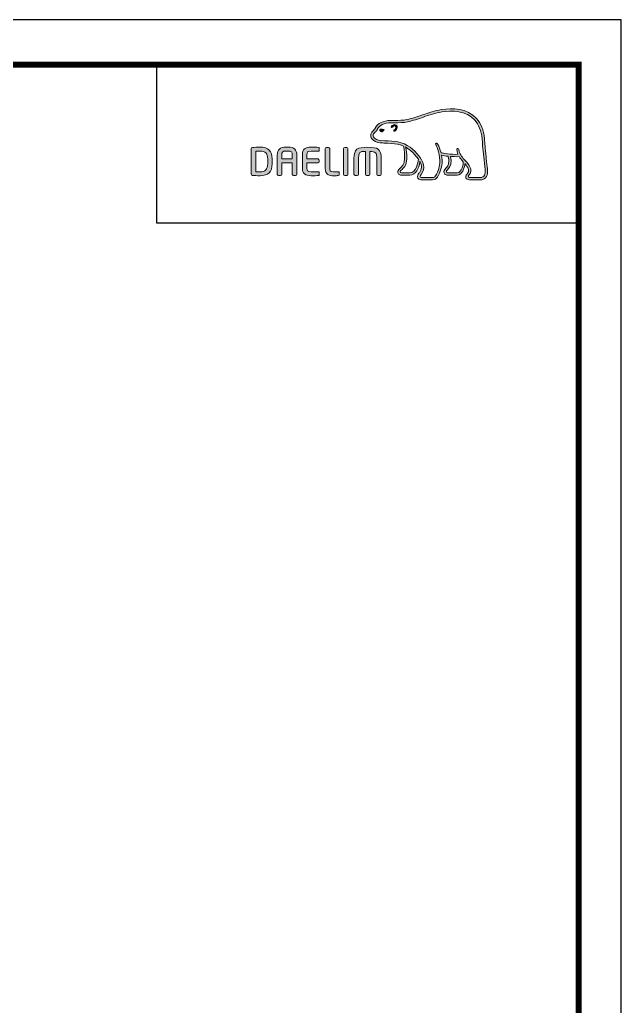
# Model space of a CAD drawing. Extents: x 1350 to 2592, y -2 to 907.
# Drawn here: x 2308.8 to 2591.7, y 443 to 907.5 of the extents above; entities that cross this region are included whole.
import ezdxf

# ---------------------------------------------------------------- set-up
doc = ezdxf.new("R2010")
doc.units = 0
doc.header["$LTSCALE"] = 10
doc.header["$MEASUREMENT"] = 0
doc.layers.get('0').update_dxf_attribs({"linetype": 'CONTINUOUS'})
doc.layers.add('레이어 1', color=7, linetype='CONTINUOUS', lineweight=0)

msp = doc.modelspace()

# ---------------------------------------------------------------- hatches: boundary and pattern name
at = {"layer": '레이어 1'}
h = msp.add_hatch(color=5, dxfattribs=at)
h.dxf.hatch_style = 1
edge = h.paths.add_edge_path(flags=16)
edge.add_spline(control_points=[(2527.07, 833.8), (2526.53, 833.21), (2525.85, 833.2), (2525.82, 833.2), (2525.82, 833.2), (2520.38, 833.2), (2520.38, 833.2), (2520.18, 833.2), (2520.03, 833.25), (2519.93, 833.35), (2519.84, 833.43), (2519.8, 833.55), (2519.8, 833.7), (2519.8, 834.01), (2520.03, 834.29), (2520.27, 834.59), (2520.49, 834.88), (2520.7, 835.15), (2520.81, 835.48), (2521.11, 836.28), (2521.08, 837.13), (2520.73, 837.89), (2520.08, 839.25), (2519.13, 840.32), (2518.21, 841.36), (2518.21, 841.36), (2517.89, 841.7), (2517.89, 841.7), (2516.69, 843.04), (2515.45, 844.43), (2515.35, 846.3), (2515.33, 846.68), (2515.16, 846.9), (2514.92, 846.89), (2514.92, 846.89), (2514.57, 846.72), (2514.56, 846.72), (2514.46, 846.62), (2514.41, 846.46), (2514.41, 846.28), (2514.41, 846.28), (2514.41, 846.22), (2514.41, 846.22), (2514.46, 845.54), (2514.62, 844.87), (2514.91, 844.18), (2514.91, 844.18), (2514.94, 844.11), (2514.94, 844.11), (2514.94, 844.11), (2514.86, 844.11), (2514.86, 844.11), (2511.37, 843.97), (2507.94, 844.63), (2506.94, 844.87), (2506.32, 847.37), (2505.31, 849.03), (2505.26, 849.1), (2505.19, 849.23), (2505.06, 849.33), (2504.94, 849.36), (2504.94, 849.36), (2504.65, 849.32), (2504.61, 849.31), (2504.59, 849.28), (2504.53, 849.21), (2504.42, 849.05), (2504.42, 849.05), (2504.41, 848.93), (2504.41, 848.93), (2504.41, 848.93), (2504.5, 848.6), (2504.5, 848.6), (2504.58, 848.47), (2506.37, 845.33), (2506.37, 841.17), (2506.37, 838.6), (2505.69, 836.18), (2504.36, 833.97), (2504.05, 833.44), (2503.63, 833.2), (2503, 833.2), (2503, 833.2), (2497.64, 833.2), (2497.64, 833.2), (2497.46, 833.2), (2497.09, 833.33), (2497.09, 833.71), (2497.09, 833.93), (2497.29, 834.28), (2497.62, 834.65), (2499.85, 837.14), (2498.56, 841.03), (2496.42, 843.59), (2494.35, 846.06), (2490.97, 849.17), (2486.63, 849.94), (2485.09, 850.21), (2482.57, 850.36), (2480.52, 850.48), (2480.52, 850.48), (2478.46, 850.6), (2478.46, 850.6), (2477.4, 850.68), (2475.65, 851.33), (2475.12, 852.34), (2474.89, 852.76), (2474.92, 853.18), (2475.2, 853.67), (2475.38, 853.97), (2475.62, 854.22), (2475.93, 854.53), (2476.27, 854.87), (2476.62, 855.22), (2476.89, 855.69), (2476.89, 855.69), (2476.97, 855.84), (2476.97, 855.84), (2478, 857.82), (2480.14, 858.87), (2483.31, 858.95), (2483.31, 858.95), (2485.1, 858.97), (2485.1, 858.97), (2487.07, 858.98), (2489.3, 858.99), (2491.14, 859.39), (2493.71, 859.94), (2496.29, 860.82), (2498.57, 861.6), (2498.57, 861.6), (2498.65, 861.62), (2498.65, 861.62), (2501.47, 862.59), (2504.38, 863.59), (2507.36, 864.07), (2512.13, 864.86), (2518.69, 864.83), (2522.81, 860.21), (2524.71, 858.07), (2525.89, 855.12), (2526.29, 851.45), (2526.29, 851.45), (2526.27, 851.46), (2526.26, 851.47), (2526.29, 851.4), (2526.32, 850.99), (2526.49, 848.65), (2526.54, 847.53), (2526.59, 846.37), (2526.89, 844.22), (2526.89, 844.22), (2527.72, 837.01), (2527.72, 837.01), (2527.72, 837.01), (2527.77, 836.14), (2527.77, 836.14), (2527.77, 835.1), (2527.53, 834.32), (2527.07, 833.8)], knot_values=[0, 0, 0, 0, 1, 1, 1, 2, 2, 2, 3, 3, 3, 4, 4, 4, 5, 5, 5, 6, 6, 6, 7, 7, 7, 8, 8, 8, 9, 9, 9, 10, 10, 10, 11, 11, 11, 12, 12, 12, 13, 13, 13, 14, 14, 14, 15, 15, 15, 16, 16, 16, 17, 17, 17, 18, 18, 18, 19, 19, 19, 20, 20, 20, 21, 21, 21, 22, 22, 22, 23, 23, 23, 24, 24, 24, 25, 25, 25, 26, 26, 26, 27, 27, 27, 28, 28, 28, 29, 29, 29, 30, 30, 30, 31, 31, 31, 32, 32, 32, 33, 33, 33, 34, 34, 34, 35, 35, 35, 36, 36, 36, 37, 37, 37, 38, 38, 38, 39, 39, 39, 40, 40, 40, 41, 41, 41, 42, 42, 42, 43, 43, 43, 44, 44, 44, 45, 45, 45, 46, 46, 46, 47, 47, 47, 48, 48, 48, 49, 49, 49, 50, 50, 50, 51, 51, 51, 52, 52, 52, 53, 53, 53, 53], degree=3, periodic=0)
edge = h.paths.add_edge_path(flags=16)
edge.add_spline(control_points=[(2514.49, 835.36), (2514.49, 835.36), (2510.05, 835.36), (2510.05, 835.36), (2509.72, 835.36), (2509.46, 835.62), (2509.46, 835.96), (2509.46, 836.19), (2509.67, 836.49), (2509.86, 836.69), (2510.76, 837.56), (2511.68, 838.75), (2511.68, 841.01), (2511.68, 841.01), (2511.63, 842.03), (2511.63, 842.04), (2511.63, 842.04), (2511.46, 843.03), (2511.46, 843.03), (2511.46, 843.03), (2511.45, 843.1), (2511.45, 843.1), (2511.45, 843.1), (2511.52, 843.09), (2511.52, 843.09), (2512.35, 843.03), (2513.96, 842.94), (2515.49, 843.02), (2515.88, 842.4), (2516.51, 841.6), (2517.43, 840.53), (2517.39, 840), (2516.95, 835.36), (2514.49, 835.36)], knot_values=[0, 0, 0, 0, 1, 1, 1, 2, 2, 2, 3, 3, 3, 4, 4, 4, 5, 5, 5, 6, 6, 6, 7, 7, 7, 8, 8, 8, 9, 9, 9, 10, 10, 10, 11, 11, 11, 11], degree=3, periodic=0)
edge = h.paths.add_edge_path(flags=16)
edge.add_spline(control_points=[(2492.21, 835.36), (2492.21, 835.36), (2488.32, 835.36), (2488.32, 835.36), (2488.02, 835.36), (2487.71, 835.6), (2487.71, 835.96), (2487.71, 836.17), (2487.89, 836.44), (2488.22, 836.71), (2489.21, 837.49), (2490.7, 838.68), (2490.86, 841.96), (2490.86, 841.96), (2490.89, 842.86), (2490.89, 842.86), (2490.89, 844.25), (2490.57, 845.94), (2490.26, 847.45), (2490.26, 847.45), (2490.21, 847.6), (2490.21, 847.6), (2490.21, 847.6), (2490.34, 847.5), (2490.34, 847.5), (2490.92, 847.14), (2494.1, 844.99), (2496.36, 841.8), (2496.18, 840.29), (2495.33, 835.36), (2492.21, 835.36)], knot_values=[0, 0, 0, 0, 1, 1, 1, 2, 2, 2, 3, 3, 3, 4, 4, 4, 5, 5, 5, 6, 6, 6, 7, 7, 7, 8, 8, 8, 9, 9, 9, 10, 10, 10, 10], degree=3, periodic=0)
edge = h.paths.add_edge_path()
edge.add_spline(control_points=[(2528.82, 837.12), (2528.82, 837.13), (2527.99, 844.37), (2527.99, 844.37), (2527.69, 846.53), (2527.64, 847.68), (2527.6, 848.7), (2527.6, 848.7), (2527.4, 851.56), (2527.4, 851.56), (2526.96, 855.47), (2525.7, 858.63), (2523.63, 860.94), (2519.18, 865.94), (2512.23, 865.99), (2507.18, 865.16), (2504.08, 864.65), (2501.12, 863.64), (2498.26, 862.66), (2498.26, 862.66), (2498.17, 862.63), (2498.17, 862.63), (2495.93, 861.86), (2493.39, 860.99), (2490.9, 860.46), (2489.19, 860.1), (2487.05, 860.08), (2485.15, 860.07), (2485.15, 860.07), (2483.28, 860.05), (2483.28, 860.05), (2479.68, 859.96), (2477.22, 858.71), (2475.98, 856.34), (2475.98, 856.34), (2475.93, 856.24), (2475.93, 856.24), (2475.72, 855.88), (2475.42, 855.58), (2475.15, 855.3), (2474.85, 855), (2474.51, 854.66), (2474.25, 854.22), (2473.99, 853.78), (2473.86, 853.34), (2473.86, 852.9), (2473.86, 852.53), (2473.95, 852.17), (2474.14, 851.83), (2474.9, 850.38), (2477.09, 849.6), (2478.39, 849.51), (2478.39, 849.51), (2480.31, 849.39), (2480.36, 849.38), (2482.27, 849.28), (2484.9, 849.12), (2486.43, 848.85), (2487.33, 848.7), (2488.35, 848.37), (2489.29, 847.93), (2489.36, 847.69), (2489.84, 845.52), (2489.84, 842.86), (2489.84, 842.86), (2489.82, 842.01), (2489.82, 842.01), (2489.68, 839.2), (2488.46, 838.22), (2487.56, 837.5), (2487.47, 837.43), (2486.67, 836.77), (2486.61, 835.97), (2486.57, 835.52), (2486.7, 835.1), (2486.97, 834.81), (2487.27, 834.49), (2487.72, 834.33), (2488.32, 834.33), (2488.32, 834.33), (2492.21, 834.33), (2492.21, 834.33), (2495.13, 834.33), (2496.57, 837.47), (2497.01, 840.41), (2497.01, 840.41), (2497.02, 840.82), (2497.02, 840.82), (2497.02, 840.82), (2497.14, 840.61), (2497.14, 840.61), (2497.52, 839.78), (2497.74, 838.79), (2497.74, 838.04), (2497.74, 836.99), (2497.41, 836.07), (2496.8, 835.38), (2496.64, 835.23), (2495.86, 834.42), (2495.86, 833.61), (2495.86, 833.61), (2495.87, 833.48), (2495.87, 833.48), (2495.98, 832.53), (2496.75, 832.1), (2497.47, 832.1), (2497.47, 832.1), (2503, 832.1), (2503, 832.1), (2504, 832.1), (2504.8, 832.55), (2505.31, 833.4), (2506.72, 835.74), (2507.44, 838.28), (2507.44, 840.95), (2507.44, 841.78), (2507.36, 842.67), (2507.2, 843.59), (2507.2, 843.59), (2507.19, 843.67), (2507.19, 843.67), (2507.19, 843.67), (2507.26, 843.65), (2507.26, 843.65), (2507.93, 843.52), (2509, 843.34), (2510.33, 843.19), (2510.33, 843.19), (2510.36, 843.19), (2510.36, 843.19), (2510.36, 843.19), (2510.54, 842.17), (2510.54, 842.17), (2510.54, 842.17), (2510.58, 841.93), (2510.58, 841.93), (2510.58, 841.93), (2510.63, 841.03), (2510.63, 841.03), (2510.63, 838.88), (2509.66, 837.94), (2509.13, 837.44), (2509.12, 837.43), (2508.39, 836.68), (2508.31, 836.02), (2508.31, 836.02), (2508.28, 835.82), (2508.28, 835.82), (2508.28, 835.61), (2508.34, 835.2), (2508.7, 834.83), (2509.02, 834.49), (2509.52, 834.33), (2510.18, 834.33), (2510.18, 834.33), (2514.49, 834.33), (2514.49, 834.33), (2517.11, 834.33), (2517.9, 837.66), (2518.22, 839.52), (2518.22, 839.52), (2518.23, 839.72), (2518.23, 839.72), (2518.23, 839.72), (2518.33, 839.57), (2518.33, 839.57), (2518.94, 838.8), (2519.47, 837.95), (2519.72, 837.41), (2519.86, 837.13), (2519.93, 836.83), (2519.93, 836.52), (2519.93, 836.52), (2519.83, 835.89), (2519.83, 835.89), (2519.73, 835.55), (2519.5, 835.24), (2519.27, 834.94), (2518.94, 834.51), (2518.6, 834.06), (2518.6, 833.52), (2518.6, 833.52), (2518.63, 833.22), (2518.63, 833.22), (2518.79, 832.5), (2519.37, 832.1), (2520.28, 832.1), (2520.28, 832.1), (2525.82, 832.1), (2525.82, 832.1), (2525.94, 832.1), (2527.02, 832.13), (2527.87, 833.04), (2528.55, 833.78), (2528.88, 834.79), (2528.88, 836.13), (2528.88, 836.13), (2528.82, 837.12), (2528.82, 837.12)], knot_values=[0, 0, 0, 0, 1, 1, 1, 2, 2, 2, 3, 3, 3, 4, 4, 4, 5, 5, 5, 6, 6, 6, 7, 7, 7, 8, 8, 8, 9, 9, 9, 10, 10, 10, 11, 11, 11, 12, 12, 12, 13, 13, 13, 14, 14, 14, 15, 15, 15, 16, 16, 16, 17, 17, 17, 18, 18, 18, 19, 19, 19, 20, 20, 20, 21, 21, 21, 22, 22, 22, 23, 23, 23, 24, 24, 24, 25, 25, 25, 26, 26, 26, 27, 27, 27, 28, 28, 28, 29, 29, 29, 30, 30, 30, 31, 31, 31, 32, 32, 32, 33, 33, 33, 34, 34, 34, 35, 35, 35, 36, 36, 36, 37, 37, 37, 38, 38, 38, 39, 39, 39, 40, 40, 40, 41, 41, 41, 42, 42, 42, 43, 43, 43, 44, 44, 44, 45, 45, 45, 46, 46, 46, 47, 47, 47, 48, 48, 48, 49, 49, 49, 50, 50, 50, 51, 51, 51, 52, 52, 52, 53, 53, 53, 54, 54, 54, 55, 55, 55, 56, 56, 56, 57, 57, 57, 58, 58, 58, 59, 59, 59, 60, 60, 60, 61, 61, 61, 62, 62, 62, 63, 63, 63, 64, 64, 64, 65, 65, 65, 66, 66, 66, 66], degree=3, periodic=0)
edge = h.paths.add_edge_path(flags=0)
edge.add_spline(control_points=[(2478.3, 855.83), (2478.3, 855.83), (2479.1, 856.19), (2480.1, 855.81), (2480.1, 855.81), (2480.23, 855.76), (2480.07, 855.53), (2479.58, 854.87), (2479.1, 854.73), (2479.1, 854.73), (2479.1, 854.73), (2478.75, 854.61), (2478.56, 854.85), (2478.16, 855.31), (2478.15, 855.58), (2478.15, 855.58), (2478.15, 855.58), (2478.11, 855.78), (2478.3, 855.83)], knot_values=[0, 0, 0, 0, 1, 1, 1, 2, 2, 2, 3, 3, 3, 4, 4, 4, 5, 5, 5, 6, 6, 6, 6], degree=3, periodic=0)
edge = h.paths.add_edge_path(flags=0)
edge.add_spline(control_points=[(2483.62, 857.31), (2483.5, 857.18), (2483.49, 856.96), (2483.62, 856.85), (2483.74, 856.73), (2483.96, 856.76), (2484.08, 856.9), (2484.14, 856.96), (2484.81, 857.75), (2485.38, 857.35), (2485.59, 857.2), (2485.67, 856.98), (2485.64, 856.71), (2485.59, 856.27), (2485.21, 855.77), (2484.94, 855.6), (2484.79, 855.51), (2484.69, 855.31), (2484.77, 855.15), (2484.84, 855), (2485.04, 854.95), (2485.2, 855.02), (2485.67, 855.25), (2486.28, 856.02), (2486.36, 856.73), (2486.41, 857.22), (2486.19, 857.63), (2485.8, 857.9), (2484.94, 858.51), (2483.98, 857.7), (2483.62, 857.31)], knot_values=[0, 0, 0, 0, 1, 1, 1, 2, 2, 2, 3, 3, 3, 4, 4, 4, 5, 5, 5, 6, 6, 6, 7, 7, 7, 8, 8, 8, 9, 9, 9, 10, 10, 10, 10], degree=3, periodic=0)
edge = h.paths.add_edge_path(flags=0)
edge.add_spline(control_points=[(2483.51, 856.72), (2483.51, 856.72), (2483.51, 856.72), (2483.51, 856.72), (2483.51, 856.72), (2483.51, 856.72), (2483.51, 856.72)], knot_values=[0, 0, 0, 0, 1, 1, 1, 2, 2, 2, 2], degree=3, periodic=0)
h = msp.add_hatch(color=5, dxfattribs=at)
h.dxf.hatch_style = 2
edge = h.paths.add_edge_path()
edge.add_spline(control_points=[(2478.3, 855.83), (2478.3, 855.83), (2479.1, 856.19), (2480.1, 855.81), (2480.1, 855.81), (2480.23, 855.76), (2480.07, 855.53), (2479.58, 854.87), (2479.1, 854.73), (2479.1, 854.73), (2479.1, 854.73), (2478.75, 854.61), (2478.56, 854.85), (2478.16, 855.31), (2478.15, 855.58), (2478.15, 855.58), (2478.15, 855.58), (2478.11, 855.78), (2478.3, 855.83)], knot_values=[0, 0, 0, 0, 1, 1, 1, 2, 2, 2, 3, 3, 3, 4, 4, 4, 5, 5, 5, 6, 6, 6, 6], degree=3, periodic=0)
h = msp.add_hatch(color=5, dxfattribs=at)
h.dxf.hatch_style = 2
edge = h.paths.add_edge_path()
edge.add_spline(control_points=[(2483.62, 857.31), (2483.5, 857.18), (2483.49, 856.96), (2483.62, 856.85), (2483.74, 856.73), (2483.96, 856.76), (2484.08, 856.9), (2484.14, 856.96), (2484.81, 857.75), (2485.38, 857.35), (2485.59, 857.2), (2485.67, 856.98), (2485.64, 856.71), (2485.59, 856.27), (2485.21, 855.77), (2484.94, 855.6), (2484.79, 855.51), (2484.69, 855.31), (2484.77, 855.15), (2484.84, 855), (2485.04, 854.95), (2485.2, 855.02), (2485.67, 855.25), (2486.28, 856.02), (2486.36, 856.73), (2486.41, 857.22), (2486.19, 857.63), (2485.8, 857.9), (2484.94, 858.51), (2483.98, 857.7), (2483.62, 857.31)], knot_values=[0, 0, 0, 0, 1, 1, 1, 2, 2, 2, 3, 3, 3, 4, 4, 4, 5, 5, 5, 6, 6, 6, 7, 7, 7, 8, 8, 8, 9, 9, 9, 10, 10, 10, 10], degree=3, periodic=0)
h = msp.add_hatch(color=5, dxfattribs=at)
h.dxf.hatch_style = 2
edge = h.paths.add_edge_path()
edge.add_spline(control_points=[(2425.41, 839.59), (2425.41, 837.06), (2424.25, 835.83), (2421.88, 835.83), (2421.88, 835.83), (2420.25, 835.86), (2419.83, 835.87), (2419.83, 835.87), (2419.83, 845.56), (2419.83, 845.56), (2420.67, 845.65), (2421.87, 845.66), (2421.88, 845.66), (2424.32, 845.66), (2425.41, 844.5), (2425.41, 841.91), (2425.41, 841.91), (2425.41, 839.59), (2425.41, 839.59)], knot_values=[0, 0, 0, 0, 1, 1, 1, 2, 2, 2, 3, 3, 3, 4, 4, 4, 5, 5, 5, 6, 6, 6, 6], degree=3, periodic=0)
edge = h.paths.add_edge_path()
edge.add_spline(control_points=[(2421.88, 847.48), (2420.56, 847.48), (2418.85, 847.4), (2418.29, 847.31), (2417.94, 847.25), (2417.71, 846.99), (2417.71, 846.65), (2417.71, 846.65), (2417.71, 834.85), (2417.71, 834.85), (2417.71, 834.49), (2417.94, 834.23), (2418.31, 834.18), (2418.84, 834.09), (2420.54, 834.01), (2421.88, 834.01), (2425.56, 834.01), (2427.5, 835.94), (2427.5, 839.59), (2427.5, 839.59), (2427.5, 841.91), (2427.5, 841.91), (2427.5, 845.56), (2425.56, 847.48), (2421.88, 847.48)], knot_values=[0, 0, 0, 0, 1, 1, 1, 2, 2, 2, 3, 3, 3, 4, 4, 4, 5, 5, 5, 6, 6, 6, 7, 7, 7, 8, 8, 8, 8], degree=3, periodic=0)
h = msp.add_hatch(color=5, dxfattribs=at)
h.dxf.hatch_style = 2
edge = h.paths.add_edge_path()
edge.add_spline(control_points=[(2437, 841.92), (2437, 841.92), (2432.03, 841.92), (2432.03, 841.92), (2432.03, 842.11), (2432.03, 843.69), (2432.03, 843.69), (2432.03, 845.35), (2432.53, 845.63), (2434, 845.63), (2434, 845.63), (2435.03, 845.63), (2435.03, 845.63), (2436.51, 845.63), (2437, 845.35), (2437, 843.69), (2437, 843.69), (2437, 842.11), (2437, 841.92)], knot_values=[0, 0, 0, 0, 1, 1, 1, 2, 2, 2, 3, 3, 3, 4, 4, 4, 5, 5, 5, 6, 6, 6, 6], degree=3, periodic=0)
edge = h.paths.add_edge_path()
edge.add_spline(control_points=[(2435.03, 847.48), (2435.03, 847.48), (2434, 847.48), (2434, 847.48), (2431.19, 847.48), (2429.94, 846.31), (2429.94, 843.69), (2429.94, 843.69), (2429.94, 834.71), (2429.94, 834.71), (2429.94, 834.4), (2430.19, 834.13), (2430.5, 834.13), (2430.5, 834.13), (2431.48, 834.13), (2431.48, 834.13), (2431.83, 834.13), (2432.03, 834.43), (2432.03, 834.71), (2432.03, 834.71), (2432.03, 839.87), (2432.03, 840.07), (2432.03, 840.07), (2437, 840.07), (2437, 840.07), (2437, 839.87), (2437, 834.71), (2437, 834.71), (2437, 834.39), (2437.25, 834.13), (2437.56, 834.13), (2437.56, 834.13), (2438.53, 834.13), (2438.53, 834.13), (2438.87, 834.13), (2439.1, 834.43), (2439.1, 834.71), (2439.1, 834.71), (2439.1, 843.69), (2439.1, 843.69), (2439.1, 846.31), (2437.85, 847.48), (2435.03, 847.48)], knot_values=[0, 0, 0, 0, 1, 1, 1, 2, 2, 2, 3, 3, 3, 4, 4, 4, 5, 5, 5, 6, 6, 6, 7, 7, 7, 8, 8, 8, 9, 9, 9, 10, 10, 10, 11, 11, 11, 12, 12, 12, 13, 13, 13, 14, 14, 14, 14], degree=3, periodic=0)
h = msp.add_hatch(color=5, dxfattribs=at)
h.dxf.hatch_style = 2
edge = h.paths.add_edge_path()
edge.add_spline(control_points=[(2441.77, 844.05), (2441.77, 844.05), (2441.77, 837.45), (2441.77, 837.45), (2441.77, 835.13), (2443.09, 834.01), (2445.81, 834.01), (2447.01, 834.01), (2448.64, 834.03), (2449.29, 834.09), (2449.28, 834.09), (2449.61, 834.13), (2449.61, 834.13), (2449.61, 834.13), (2449.7, 834.14), (2449.7, 834.14), (2449.7, 834.14), (2449.7, 835.9), (2449.7, 835.9), (2449.7, 835.9), (2445.82, 835.9), (2445.82, 835.9), (2443.88, 835.9), (2443.88, 836.45), (2443.88, 837.45), (2443.88, 837.45), (2443.88, 839.89), (2443.88, 840.09), (2444.08, 840.09), (2449.09, 840.09), (2449.09, 840.09), (2449.42, 840.09), (2449.69, 840.35), (2449.69, 840.67), (2449.69, 840.67), (2449.69, 841.32), (2449.69, 841.32), (2449.69, 841.65), (2449.42, 841.91), (2449.09, 841.91), (2449.09, 841.91), (2444.08, 841.91), (2443.88, 841.91), (2443.88, 842.1), (2443.88, 844.05), (2443.88, 844.05), (2443.88, 845.05), (2443.88, 845.59), (2445.82, 845.59), (2445.82, 845.59), (2449.7, 845.58), (2449.7, 845.58), (2449.7, 845.58), (2449.7, 847.34), (2449.7, 847.34), (2449.7, 847.34), (2449.29, 847.38), (2449.29, 847.38), (2448.53, 847.45), (2446.78, 847.48), (2445.81, 847.48), (2443.09, 847.48), (2441.77, 846.36), (2441.77, 844.05)], knot_values=[0, 0, 0, 0, 1, 1, 1, 2, 2, 2, 3, 3, 3, 4, 4, 4, 5, 5, 5, 6, 6, 6, 7, 7, 7, 8, 8, 8, 9, 9, 9, 10, 10, 10, 11, 11, 11, 12, 12, 12, 13, 13, 13, 14, 14, 14, 15, 15, 15, 16, 16, 16, 17, 17, 17, 18, 18, 18, 19, 19, 19, 20, 20, 20, 21, 21, 21, 21], degree=3, periodic=0)
h = msp.add_hatch(color=5, dxfattribs=at)
h.dxf.hatch_style = 2
edge = h.paths.add_edge_path()
edge.add_spline(control_points=[(2453.07, 847.36), (2452.75, 847.36), (2452.47, 847.1), (2452.47, 846.78), (2452.47, 846.78), (2452.47, 837.45), (2452.47, 837.45), (2452.47, 834.4), (2454.55, 834.01), (2456.36, 834.01), (2457.68, 834.01), (2458.02, 834.07), (2458.42, 834.13), (2458.42, 834.13), (2458.64, 834.17), (2458.64, 834.17), (2458.64, 834.17), (2458.95, 834.21), (2458.95, 834.21), (2458.95, 834.21), (2459.04, 834.22), (2459.04, 834.22), (2459.04, 834.22), (2459.04, 835.9), (2459.04, 835.9), (2459.04, 835.9), (2456.38, 835.9), (2456.38, 835.9), (2454.57, 835.9), (2454.57, 836.58), (2454.57, 837.24), (2454.57, 837.24), (2454.57, 846.78), (2454.57, 846.78), (2454.57, 847.1), (2454.3, 847.36), (2453.98, 847.36), (2453.98, 847.36), (2453.07, 847.36), (2453.07, 847.36)], knot_values=[0, 0, 0, 0, 1, 1, 1, 2, 2, 2, 3, 3, 3, 4, 4, 4, 5, 5, 5, 6, 6, 6, 7, 7, 7, 8, 8, 8, 9, 9, 9, 10, 10, 10, 11, 11, 11, 12, 12, 12, 13, 13, 13, 13], degree=3, periodic=0)
h = msp.add_hatch(color=5, dxfattribs=at)
h.dxf.hatch_style = 2
edge = h.paths.add_edge_path()
edge.add_spline(control_points=[(2461.64, 847.36), (2461.29, 847.36), (2461.08, 847.07), (2461.08, 846.8), (2461.08, 846.8), (2461.08, 834.71), (2461.08, 834.71), (2461.08, 834.39), (2461.33, 834.13), (2461.64, 834.13), (2461.64, 834.13), (2462.62, 834.13), (2462.62, 834.13), (2462.97, 834.13), (2463.18, 834.43), (2463.18, 834.71), (2463.18, 834.71), (2463.18, 846.8), (2463.18, 846.8), (2463.18, 847.11), (2462.94, 847.36), (2462.62, 847.36), (2462.62, 847.36), (2461.64, 847.36), (2461.64, 847.36)], knot_values=[0, 0, 0, 0, 1, 1, 1, 2, 2, 2, 3, 3, 3, 4, 4, 4, 5, 5, 5, 6, 6, 6, 7, 7, 7, 8, 8, 8, 8], degree=3, periodic=0)
h = msp.add_hatch(color=5, dxfattribs=at)
h.dxf.hatch_style = 2
edge = h.paths.add_edge_path()
edge.add_spline(control_points=[(2466.01, 842.15), (2466.01, 842.15), (2466.01, 834.71), (2466.01, 834.71), (2466.01, 834.39), (2466.26, 834.13), (2466.57, 834.13), (2466.57, 834.13), (2467.57, 834.13), (2467.57, 834.13), (2467.92, 834.13), (2468.13, 834.43), (2468.13, 834.71), (2468.13, 834.71), (2468.13, 841.97), (2468.13, 841.97), (2468.13, 845.16), (2468.67, 845.47), (2471.37, 845.48), (2471.37, 845.29), (2471.37, 834.71), (2471.37, 834.71), (2471.37, 834.38), (2471.61, 834.13), (2471.93, 834.13), (2471.93, 834.13), (2472.91, 834.13), (2472.91, 834.13), (2473.26, 834.13), (2473.47, 834.43), (2473.47, 834.71), (2473.47, 834.71), (2473.47, 845.25), (2473.47, 845.46), (2474.73, 845.46), (2475.62, 845.35), (2476.1, 844.87), (2476.61, 844.37), (2476.71, 843.42), (2476.71, 841.97), (2476.71, 841.97), (2476.71, 834.71), (2476.71, 834.71), (2476.71, 834.4), (2476.97, 834.13), (2477.27, 834.13), (2477.27, 834.13), (2478.27, 834.13), (2478.27, 834.13), (2478.62, 834.13), (2478.83, 834.43), (2478.83, 834.71), (2478.83, 834.71), (2478.83, 842.15), (2478.83, 842.15), (2478.83, 846.66), (2477.24, 847.42), (2472.43, 847.42), (2467.61, 847.42), (2466.01, 846.66), (2466.01, 842.15)], knot_values=[0, 0, 0, 0, 1, 1, 1, 2, 2, 2, 3, 3, 3, 4, 4, 4, 5, 5, 5, 6, 6, 6, 7, 7, 7, 8, 8, 8, 9, 9, 9, 10, 10, 10, 11, 11, 11, 12, 12, 12, 13, 13, 13, 14, 14, 14, 15, 15, 15, 16, 16, 16, 17, 17, 17, 18, 18, 18, 19, 19, 19, 20, 20, 20, 20], degree=3, periodic=0)

# ---------------------------------------------------------------- linework, layer by layer
at = {"color": 5, "ltscale": 0.5}
msp.add_line((2373.27, 811.63), (2373.27, 886.35), dxfattribs=at)
at = {"color": 5}
msp.add_line((2492.04, 834.33), (2492.04, 834.33), dxfattribs=at)
at = {"color": 5, "ltscale": 40}
msp.add_line((2571.65, 811.63), (2373.27, 811.63), dxfattribs=at)
at = {"ltscale": 0.5}
msp.add_lwpolyline([(1350.49, -2.02), (2591.73, -2.02), (2591.73, 907.46), (1350.49, 907.46)], close=True, dxfattribs=at)
at = {"color": 5, "linetype": 'ByBlock', "lineweight": 200, "const_width": 2.86}
msp.add_lwpolyline([(1370.45, 36.93), (2571.65, 36.93), (2571.65, 886.35), (1370.45, 886.35)], close=True, dxfattribs=at)
at = {"layer": '레이어 1', "color": 5}
for points, knots in [([(2528.82, 837.12), (2528.82, 837.13), (2527.99, 844.37), (2527.99, 844.37), (2527.69, 846.53), (2527.64, 847.68), (2527.6, 848.7), (2527.6, 848.7), (2527.4, 851.56), (2527.4, 851.56), (2526.96, 855.47), (2525.7, 858.63), (2523.63, 860.94), (2519.18, 865.94), (2512.23, 865.99), (2507.18, 865.16), (2504.08, 864.65), (2501.12, 863.64), (2498.26, 862.66), (2498.26, 862.66), (2498.17, 862.63), (2498.17, 862.63), (2495.93, 861.86), (2493.39, 860.99), (2490.9, 860.46), (2489.19, 860.1), (2487.05, 860.08), (2485.15, 860.07), (2485.15, 860.07), (2483.28, 860.05), (2483.28, 860.05), (2479.68, 859.96), (2477.22, 858.71), (2475.98, 856.34), (2475.98, 856.34), (2475.93, 856.24), (2475.93, 856.24), (2475.72, 855.88), (2475.42, 855.58), (2475.15, 855.3), (2474.85, 855), (2474.51, 854.66), (2474.25, 854.22), (2473.99, 853.78), (2473.86, 853.34), (2473.86, 852.9), (2473.86, 852.53), (2473.95, 852.17), (2474.14, 851.83), (2474.9, 850.38), (2477.09, 849.6), (2478.39, 849.51), (2478.39, 849.51), (2480.31, 849.39), (2480.36, 849.38), (2482.27, 849.28), (2484.9, 849.12), (2486.43, 848.85), (2487.33, 848.7), (2488.35, 848.37), (2489.29, 847.93), (2489.36, 847.69), (2489.84, 845.52), (2489.84, 842.86), (2489.84, 842.86), (2489.82, 842.01), (2489.82, 842.01), (2489.68, 839.2), (2488.46, 838.22), (2487.56, 837.5), (2487.47, 837.43), (2486.67, 836.77), (2486.61, 835.97), (2486.57, 835.52), (2486.7, 835.1), (2486.97, 834.81), (2487.27, 834.49), (2487.72, 834.33), (2488.32, 834.33), (2488.32, 834.33), (2492.21, 834.33), (2492.21, 834.33), (2495.13, 834.33), (2496.57, 837.47), (2497.01, 840.41), (2497.01, 840.41), (2497.02, 840.82), (2497.02, 840.82), (2497.02, 840.82), (2497.14, 840.61), (2497.14, 840.61), (2497.52, 839.78), (2497.74, 838.79), (2497.74, 838.04), (2497.74, 836.99), (2497.41, 836.07), (2496.8, 835.38), (2496.64, 835.23), (2495.86, 834.42), (2495.86, 833.61), (2495.86, 833.61), (2495.87, 833.48), (2495.87, 833.48), (2495.98, 832.53), (2496.75, 832.1), (2497.47, 832.1), (2497.47, 832.1), (2503, 832.1), (2503, 832.1), (2504, 832.1), (2504.8, 832.55), (2505.31, 833.4), (2506.72, 835.74), (2507.44, 838.28), (2507.44, 840.95), (2507.44, 841.78), (2507.36, 842.67), (2507.2, 843.59), (2507.2, 843.59), (2507.19, 843.67), (2507.19, 843.67), (2507.19, 843.67), (2507.26, 843.65), (2507.26, 843.65), (2507.93, 843.52), (2509, 843.34), (2510.33, 843.19), (2510.33, 843.19), (2510.36, 843.19), (2510.36, 843.19), (2510.36, 843.19), (2510.54, 842.17), (2510.54, 842.17), (2510.54, 842.17), (2510.58, 841.93), (2510.58, 841.93), (2510.58, 841.93), (2510.63, 841.03), (2510.63, 841.03), (2510.63, 838.88), (2509.66, 837.94), (2509.13, 837.44), (2509.12, 837.43), (2508.39, 836.68), (2508.31, 836.02), (2508.31, 836.02), (2508.28, 835.82), (2508.28, 835.82), (2508.28, 835.61), (2508.34, 835.2), (2508.7, 834.83), (2509.02, 834.49), (2509.52, 834.33), (2510.18, 834.33), (2510.18, 834.33), (2514.49, 834.33), (2514.49, 834.33), (2517.11, 834.33), (2517.9, 837.66), (2518.22, 839.52), (2518.22, 839.52), (2518.23, 839.72), (2518.23, 839.72), (2518.23, 839.72), (2518.33, 839.57), (2518.33, 839.57), (2518.94, 838.8), (2519.47, 837.95), (2519.72, 837.41), (2519.86, 837.13), (2519.93, 836.83), (2519.93, 836.52), (2519.93, 836.52), (2519.83, 835.89), (2519.83, 835.89), (2519.73, 835.55), (2519.5, 835.24), (2519.27, 834.94), (2518.94, 834.51), (2518.6, 834.06), (2518.6, 833.52), (2518.6, 833.52), (2518.63, 833.22), (2518.63, 833.22), (2518.79, 832.5), (2519.37, 832.1), (2520.28, 832.1), (2520.28, 832.1), (2525.82, 832.1), (2525.82, 832.1), (2525.94, 832.1), (2527.02, 832.13), (2527.87, 833.04), (2528.55, 833.78), (2528.88, 834.79), (2528.88, 836.13), (2528.88, 836.13), (2528.82, 837.12), (2528.82, 837.12)], [0, 0, 0, 0, 1, 1, 1, 2, 2, 2, 3, 3, 3, 4, 4, 4, 5, 5, 5, 6, 6, 6, 7, 7, 7, 8, 8, 8, 9, 9, 9, 10, 10, 10, 11, 11, 11, 12, 12, 12, 13, 13, 13, 14, 14, 14, 15, 15, 15, 16, 16, 16, 17, 17, 17, 18, 18, 18, 19, 19, 19, 20, 20, 20, 21, 21, 21, 22, 22, 22, 23, 23, 23, 24, 24, 24, 25, 25, 25, 26, 26, 26, 27, 27, 27, 28, 28, 28, 29, 29, 29, 30, 30, 30, 31, 31, 31, 32, 32, 32, 33, 33, 33, 34, 34, 34, 35, 35, 35, 36, 36, 36, 37, 37, 37, 38, 38, 38, 39, 39, 39, 40, 40, 40, 41, 41, 41, 42, 42, 42, 43, 43, 43, 44, 44, 44, 45, 45, 45, 46, 46, 46, 47, 47, 47, 48, 48, 48, 49, 49, 49, 50, 50, 50, 51, 51, 51, 52, 52, 52, 53, 53, 53, 54, 54, 54, 55, 55, 55, 56, 56, 56, 57, 57, 57, 58, 58, 58, 59, 59, 59, 60, 60, 60, 61, 61, 61, 62, 62, 62, 63, 63, 63, 64, 64, 64, 65, 65, 65, 66, 66, 66, 66]), ([(2478.3, 855.83), (2478.3, 855.83), (2479.1, 856.19), (2480.1, 855.81), (2480.1, 855.81), (2480.23, 855.76), (2480.07, 855.53), (2479.58, 854.87), (2479.1, 854.73), (2479.1, 854.73), (2479.1, 854.73), (2478.75, 854.61), (2478.56, 854.85), (2478.16, 855.31), (2478.15, 855.58), (2478.15, 855.58), (2478.15, 855.58), (2478.11, 855.78), (2478.3, 855.83)], [0, 0, 0, 0, 1, 1, 1, 2, 2, 2, 3, 3, 3, 4, 4, 4, 5, 5, 5, 6, 6, 6, 6]), ([(2483.62, 857.31), (2483.5, 857.18), (2483.49, 856.96), (2483.62, 856.85), (2483.74, 856.73), (2483.96, 856.76), (2484.08, 856.9), (2484.14, 856.96), (2484.81, 857.75), (2485.38, 857.35), (2485.59, 857.2), (2485.67, 856.98), (2485.64, 856.71), (2485.59, 856.27), (2485.21, 855.77), (2484.94, 855.6), (2484.79, 855.51), (2484.69, 855.31), (2484.77, 855.15), (2484.84, 855), (2485.04, 854.95), (2485.2, 855.02), (2485.67, 855.25), (2486.28, 856.02), (2486.36, 856.73), (2486.41, 857.22), (2486.19, 857.63), (2485.8, 857.9), (2484.94, 858.51), (2483.98, 857.7), (2483.62, 857.31)], [0, 0, 0, 0, 1, 1, 1, 2, 2, 2, 3, 3, 3, 4, 4, 4, 5, 5, 5, 6, 6, 6, 7, 7, 7, 8, 8, 8, 9, 9, 9, 10, 10, 10, 10]), ([(2483.51, 856.72), (2483.51, 856.72), (2483.51, 856.72), (2483.51, 856.72), (2483.51, 856.72), (2483.51, 856.72), (2483.51, 856.72)], [0, 0, 0, 0, 1, 1, 1, 2, 2, 2, 2]), ([(2421.88, 847.48), (2420.56, 847.48), (2418.85, 847.4), (2418.29, 847.31), (2417.94, 847.25), (2417.71, 846.99), (2417.71, 846.65), (2417.71, 846.65), (2417.71, 834.85), (2417.71, 834.85), (2417.71, 834.49), (2417.94, 834.23), (2418.31, 834.18), (2418.84, 834.09), (2420.54, 834.01), (2421.88, 834.01), (2425.56, 834.01), (2427.5, 835.94), (2427.5, 839.59), (2427.5, 839.59), (2427.5, 841.91), (2427.5, 841.91), (2427.5, 845.56), (2425.56, 847.48), (2421.88, 847.48)], [0, 0, 0, 0, 1, 1, 1, 2, 2, 2, 3, 3, 3, 4, 4, 4, 5, 5, 5, 6, 6, 6, 7, 7, 7, 8, 8, 8, 8]), ([(2425.41, 839.59), (2425.41, 837.06), (2424.25, 835.83), (2421.88, 835.83), (2421.88, 835.83), (2420.25, 835.86), (2419.83, 835.87), (2419.83, 835.87), (2419.83, 845.56), (2419.83, 845.56), (2420.67, 845.65), (2421.87, 845.66), (2421.88, 845.66), (2424.32, 845.66), (2425.41, 844.5), (2425.41, 841.91), (2425.41, 841.91), (2425.41, 839.59), (2425.41, 839.59)], [0, 0, 0, 0, 1, 1, 1, 2, 2, 2, 3, 3, 3, 4, 4, 4, 5, 5, 5, 6, 6, 6, 6]), ([(2435.03, 847.48), (2435.03, 847.48), (2434, 847.48), (2434, 847.48), (2431.19, 847.48), (2429.94, 846.31), (2429.94, 843.69), (2429.94, 843.69), (2429.94, 834.71), (2429.94, 834.71), (2429.94, 834.4), (2430.19, 834.13), (2430.5, 834.13), (2430.5, 834.13), (2431.48, 834.13), (2431.48, 834.13), (2431.83, 834.13), (2432.03, 834.43), (2432.03, 834.71), (2432.03, 834.71), (2432.03, 839.87), (2432.03, 840.07), (2432.03, 840.07), (2437, 840.07), (2437, 840.07), (2437, 839.87), (2437, 834.71), (2437, 834.71), (2437, 834.39), (2437.25, 834.13), (2437.56, 834.13), (2437.56, 834.13), (2438.53, 834.13), (2438.53, 834.13), (2438.87, 834.13), (2439.1, 834.43), (2439.1, 834.71), (2439.1, 834.71), (2439.1, 843.69), (2439.1, 843.69), (2439.1, 846.31), (2437.85, 847.48), (2435.03, 847.48)], [0, 0, 0, 0, 1, 1, 1, 2, 2, 2, 3, 3, 3, 4, 4, 4, 5, 5, 5, 6, 6, 6, 7, 7, 7, 8, 8, 8, 9, 9, 9, 10, 10, 10, 11, 11, 11, 12, 12, 12, 13, 13, 13, 14, 14, 14, 14]), ([(2437, 841.92), (2437, 841.92), (2432.03, 841.92), (2432.03, 841.92), (2432.03, 842.11), (2432.03, 843.69), (2432.03, 843.69), (2432.03, 845.35), (2432.53, 845.63), (2434, 845.63), (2434, 845.63), (2435.03, 845.63), (2435.03, 845.63), (2436.51, 845.63), (2437, 845.35), (2437, 843.69), (2437, 843.69), (2437, 842.11), (2437, 841.92)], [0, 0, 0, 0, 1, 1, 1, 2, 2, 2, 3, 3, 3, 4, 4, 4, 5, 5, 5, 6, 6, 6, 6]), ([(2441.77, 844.05), (2441.77, 844.05), (2441.77, 837.45), (2441.77, 837.45), (2441.77, 835.13), (2443.09, 834.01), (2445.81, 834.01), (2447.01, 834.01), (2448.64, 834.03), (2449.29, 834.09), (2449.28, 834.09), (2449.61, 834.13), (2449.61, 834.13), (2449.61, 834.13), (2449.7, 834.14), (2449.7, 834.14), (2449.7, 834.14), (2449.7, 835.9), (2449.7, 835.9), (2449.7, 835.9), (2445.82, 835.9), (2445.82, 835.9), (2443.88, 835.9), (2443.88, 836.45), (2443.88, 837.45), (2443.88, 837.45), (2443.88, 839.89), (2443.88, 840.09), (2444.08, 840.09), (2449.09, 840.09), (2449.09, 840.09), (2449.42, 840.09), (2449.69, 840.35), (2449.69, 840.67), (2449.69, 840.67), (2449.69, 841.32), (2449.69, 841.32), (2449.69, 841.65), (2449.42, 841.91), (2449.09, 841.91), (2449.09, 841.91), (2444.08, 841.91), (2443.88, 841.91), (2443.88, 842.1), (2443.88, 844.05), (2443.88, 844.05), (2443.88, 845.05), (2443.88, 845.59), (2445.82, 845.59), (2445.82, 845.59), (2449.7, 845.58), (2449.7, 845.58), (2449.7, 845.58), (2449.7, 847.34), (2449.7, 847.34), (2449.7, 847.34), (2449.29, 847.38), (2449.29, 847.38), (2448.53, 847.45), (2446.78, 847.48), (2445.81, 847.48), (2443.09, 847.48), (2441.77, 846.36), (2441.77, 844.05)], [0, 0, 0, 0, 1, 1, 1, 2, 2, 2, 3, 3, 3, 4, 4, 4, 5, 5, 5, 6, 6, 6, 7, 7, 7, 8, 8, 8, 9, 9, 9, 10, 10, 10, 11, 11, 11, 12, 12, 12, 13, 13, 13, 14, 14, 14, 15, 15, 15, 16, 16, 16, 17, 17, 17, 18, 18, 18, 19, 19, 19, 20, 20, 20, 21, 21, 21, 21]), ([(2453.07, 847.36), (2452.75, 847.36), (2452.47, 847.1), (2452.47, 846.78), (2452.47, 846.78), (2452.47, 837.45), (2452.47, 837.45), (2452.47, 834.4), (2454.55, 834.01), (2456.36, 834.01), (2457.68, 834.01), (2458.02, 834.07), (2458.42, 834.13), (2458.42, 834.13), (2458.64, 834.17), (2458.64, 834.17), (2458.64, 834.17), (2458.95, 834.21), (2458.95, 834.21), (2458.95, 834.21), (2459.04, 834.22), (2459.04, 834.22), (2459.04, 834.22), (2459.04, 835.9), (2459.04, 835.9), (2459.04, 835.9), (2456.38, 835.9), (2456.38, 835.9), (2454.57, 835.9), (2454.57, 836.58), (2454.57, 837.24), (2454.57, 837.24), (2454.57, 846.78), (2454.57, 846.78), (2454.57, 847.1), (2454.3, 847.36), (2453.98, 847.36), (2453.98, 847.36), (2453.07, 847.36), (2453.07, 847.36)], [0, 0, 0, 0, 1, 1, 1, 2, 2, 2, 3, 3, 3, 4, 4, 4, 5, 5, 5, 6, 6, 6, 7, 7, 7, 8, 8, 8, 9, 9, 9, 10, 10, 10, 11, 11, 11, 12, 12, 12, 13, 13, 13, 13]), ([(2461.64, 847.36), (2461.29, 847.36), (2461.08, 847.07), (2461.08, 846.8), (2461.08, 846.8), (2461.08, 834.71), (2461.08, 834.71), (2461.08, 834.39), (2461.33, 834.13), (2461.64, 834.13), (2461.64, 834.13), (2462.62, 834.13), (2462.62, 834.13), (2462.97, 834.13), (2463.18, 834.43), (2463.18, 834.71), (2463.18, 834.71), (2463.18, 846.8), (2463.18, 846.8), (2463.18, 847.11), (2462.94, 847.36), (2462.62, 847.36), (2462.62, 847.36), (2461.64, 847.36), (2461.64, 847.36)], [0, 0, 0, 0, 1, 1, 1, 2, 2, 2, 3, 3, 3, 4, 4, 4, 5, 5, 5, 6, 6, 6, 7, 7, 7, 8, 8, 8, 8]), ([(2466.01, 842.15), (2466.01, 842.15), (2466.01, 834.71), (2466.01, 834.71), (2466.01, 834.39), (2466.26, 834.13), (2466.57, 834.13), (2466.57, 834.13), (2467.57, 834.13), (2467.57, 834.13), (2467.92, 834.13), (2468.13, 834.43), (2468.13, 834.71), (2468.13, 834.71), (2468.13, 841.97), (2468.13, 841.97), (2468.13, 845.16), (2468.67, 845.47), (2471.37, 845.48), (2471.37, 845.29), (2471.37, 834.71), (2471.37, 834.71), (2471.37, 834.38), (2471.61, 834.13), (2471.93, 834.13), (2471.93, 834.13), (2472.91, 834.13), (2472.91, 834.13), (2473.26, 834.13), (2473.47, 834.43), (2473.47, 834.71), (2473.47, 834.71), (2473.47, 845.25), (2473.47, 845.46), (2474.73, 845.46), (2475.62, 845.35), (2476.1, 844.87), (2476.61, 844.37), (2476.71, 843.42), (2476.71, 841.97), (2476.71, 841.97), (2476.71, 834.71), (2476.71, 834.71), (2476.71, 834.4), (2476.97, 834.13), (2477.27, 834.13), (2477.27, 834.13), (2478.27, 834.13), (2478.27, 834.13), (2478.62, 834.13), (2478.83, 834.43), (2478.83, 834.71), (2478.83, 834.71), (2478.83, 842.15), (2478.83, 842.15), (2478.83, 846.66), (2477.24, 847.42), (2472.43, 847.42), (2467.61, 847.42), (2466.01, 846.66), (2466.01, 842.15)], [0, 0, 0, 0, 1, 1, 1, 2, 2, 2, 3, 3, 3, 4, 4, 4, 5, 5, 5, 6, 6, 6, 7, 7, 7, 8, 8, 8, 9, 9, 9, 10, 10, 10, 11, 11, 11, 12, 12, 12, 13, 13, 13, 14, 14, 14, 15, 15, 15, 16, 16, 16, 17, 17, 17, 18, 18, 18, 19, 19, 19, 20, 20, 20, 20]), ([(2492.21, 835.36), (2492.21, 835.36), (2488.32, 835.36), (2488.32, 835.36), (2488.02, 835.36), (2487.71, 835.6), (2487.71, 835.96), (2487.71, 836.17), (2487.89, 836.44), (2488.22, 836.71), (2489.21, 837.49), (2490.7, 838.68), (2490.86, 841.96), (2490.86, 841.96), (2490.89, 842.86), (2490.89, 842.86), (2490.89, 844.25), (2490.57, 845.94), (2490.26, 847.45), (2490.26, 847.45), (2490.21, 847.6), (2490.21, 847.6), (2490.21, 847.6), (2490.34, 847.5), (2490.34, 847.5), (2490.92, 847.14), (2494.1, 844.99), (2496.36, 841.8), (2496.18, 840.29), (2495.33, 835.36), (2492.21, 835.36)], [0, 0, 0, 0, 1, 1, 1, 2, 2, 2, 3, 3, 3, 4, 4, 4, 5, 5, 5, 6, 6, 6, 7, 7, 7, 8, 8, 8, 9, 9, 9, 10, 10, 10, 10]), ([(2504.5, 848.6), (2504.58, 848.47), (2506.37, 845.33), (2506.37, 841.17), (2506.37, 838.6), (2505.69, 836.18), (2504.36, 833.97)], [24, 24, 24, 24, 25, 25, 25, 26, 26, 26, 26]), ([(2514.49, 835.36), (2514.49, 835.36), (2510.05, 835.36), (2510.05, 835.36), (2509.72, 835.36), (2509.46, 835.62), (2509.46, 835.96), (2509.46, 836.19), (2509.67, 836.49), (2509.86, 836.69), (2510.76, 837.56), (2511.68, 838.75), (2511.68, 841.01), (2511.68, 841.01), (2511.63, 842.03), (2511.63, 842.04), (2511.63, 842.04), (2511.46, 843.03), (2511.46, 843.03), (2511.46, 843.03), (2511.45, 843.1), (2511.45, 843.1), (2511.45, 843.1), (2511.52, 843.09), (2511.52, 843.09), (2512.35, 843.03), (2513.96, 842.94), (2515.49, 843.02), (2515.88, 842.4), (2516.51, 841.6), (2517.43, 840.53), (2517.39, 840), (2516.95, 835.36), (2514.49, 835.36)], [0, 0, 0, 0, 1, 1, 1, 2, 2, 2, 3, 3, 3, 4, 4, 4, 5, 5, 5, 6, 6, 6, 7, 7, 7, 8, 8, 8, 9, 9, 9, 10, 10, 10, 11, 11, 11, 11]), ([(2497.64, 833.2), (2497.46, 833.2), (2497.09, 833.33), (2497.09, 833.71), (2497.09, 833.93), (2497.29, 834.28), (2497.62, 834.65)], [28, 28, 28, 28, 29, 29, 29, 30, 30, 30, 30]), ([(2519.93, 833.35), (2519.84, 833.43), (2519.8, 833.55), (2519.8, 833.7), (2519.8, 834.01), (2520.03, 834.29), (2520.27, 834.59)], [3, 3, 3, 3, 4, 4, 4, 5, 5, 5, 5])]:
    msp.add_open_spline(points, degree=3, knots=knots, dxfattribs=at)
for points in [[(2498.65, 861.62), (2501.47, 862.59), (2504.38, 863.59), (2507.36, 864.07)], [(2507.36, 864.07), (2512.13, 864.86), (2518.69, 864.83), (2522.81, 860.21)], [(2485.1, 858.97), (2487.07, 858.98), (2489.3, 858.99), (2491.14, 859.39)], [(2491.14, 859.39), (2493.71, 859.94), (2496.29, 860.82), (2498.57, 861.6)], [(2498.57, 861.6), (2498.57, 861.6), (2498.65, 861.62), (2498.65, 861.62)], [(2522.81, 860.21), (2524.71, 858.07), (2525.89, 855.12), (2526.29, 851.45)], [(2475.93, 854.53), (2476.27, 854.87), (2476.62, 855.22), (2476.89, 855.69)], [(2476.89, 855.69), (2476.89, 855.69), (2476.97, 855.84), (2476.97, 855.84)], [(2476.97, 855.84), (2478, 857.82), (2480.14, 858.87), (2483.31, 858.95)], [(2483.31, 858.95), (2483.31, 858.95), (2485.1, 858.97), (2485.1, 858.97)], [(2475.12, 852.34), (2474.89, 852.76), (2474.92, 853.18), (2475.2, 853.67)], [(2478.46, 850.6), (2477.4, 850.68), (2475.65, 851.33), (2475.12, 852.34)], [(2475.2, 853.67), (2475.38, 853.97), (2475.62, 854.22), (2475.93, 854.53)], [(2480.52, 850.48), (2480.52, 850.48), (2478.46, 850.6), (2478.46, 850.6)], [(2486.63, 849.94), (2485.09, 850.21), (2482.57, 850.36), (2480.52, 850.48)], [(2526.29, 851.45), (2526.29, 851.45), (2526.27, 851.46), (2526.26, 851.47)], [(2526.26, 851.47), (2526.29, 851.4), (2526.32, 850.99), (2526.49, 848.65)], [(2496.42, 843.59), (2494.35, 846.06), (2490.97, 849.17), (2486.63, 849.94)], [(2504.42, 849.05), (2504.42, 849.05), (2504.41, 848.93), (2504.41, 848.93)], [(2504.41, 848.93), (2504.41, 848.93), (2504.5, 848.6), (2504.5, 848.6)], [(2504.61, 849.31), (2504.59, 849.28), (2504.53, 849.21), (2504.42, 849.05)], [(2504.94, 849.36), (2504.94, 849.36), (2504.65, 849.32), (2504.61, 849.31)], [(2505.26, 849.1), (2505.19, 849.23), (2505.06, 849.33), (2504.94, 849.36)], [(2506.94, 844.87), (2506.32, 847.37), (2505.31, 849.03), (2505.26, 849.1)], [(2514.56, 846.72), (2514.46, 846.62), (2514.41, 846.46), (2514.41, 846.28)], [(2514.41, 846.28), (2514.41, 846.28), (2514.41, 846.22), (2514.41, 846.22)], [(2514.41, 846.22), (2514.46, 845.54), (2514.62, 844.87), (2514.91, 844.18)], [(2514.92, 846.89), (2514.92, 846.89), (2514.57, 846.72), (2514.56, 846.72)], [(2515.35, 846.3), (2515.33, 846.68), (2515.16, 846.9), (2514.92, 846.89)], [(2517.89, 841.7), (2516.69, 843.04), (2515.45, 844.43), (2515.35, 846.3)], [(2526.49, 848.65), (2526.54, 847.53), (2526.59, 846.37), (2526.89, 844.22)], [(2497.62, 834.65), (2499.85, 837.14), (2498.56, 841.03), (2496.42, 843.59)], [(2514.86, 844.11), (2511.37, 843.97), (2507.94, 844.63), (2506.94, 844.87)], [(2514.94, 844.11), (2514.94, 844.11), (2514.86, 844.11), (2514.86, 844.11)], [(2514.91, 844.18), (2514.91, 844.18), (2514.94, 844.11), (2514.94, 844.11)], [(2518.21, 841.36), (2518.21, 841.36), (2517.89, 841.7), (2517.89, 841.7)], [(2520.73, 837.89), (2520.08, 839.25), (2519.13, 840.32), (2518.21, 841.36)], [(2526.89, 844.22), (2526.89, 844.22), (2527.72, 837.01), (2527.72, 837.01)], [(2520.81, 835.48), (2521.11, 836.28), (2521.08, 837.13), (2520.73, 837.89)], [(2527.77, 836.14), (2527.77, 835.1), (2527.53, 834.32), (2527.07, 833.8)], [(2527.72, 837.01), (2527.72, 837.01), (2527.77, 836.14), (2527.77, 836.14)], [(2503, 833.2), (2503, 833.2), (2497.64, 833.2), (2497.64, 833.2)], [(2504.36, 833.97), (2504.05, 833.44), (2503.63, 833.2), (2503, 833.2)], [(2520.38, 833.2), (2520.18, 833.2), (2520.03, 833.25), (2519.93, 833.35)], [(2520.27, 834.59), (2520.49, 834.88), (2520.7, 835.15), (2520.81, 835.48)], [(2525.82, 833.2), (2525.82, 833.2), (2520.38, 833.2), (2520.38, 833.2)], [(2527.07, 833.8), (2526.53, 833.21), (2525.85, 833.2), (2525.82, 833.2)]]:
    msp.add_open_spline(points, degree=3, dxfattribs=at)

doc.saveas('drawing.dxf')
